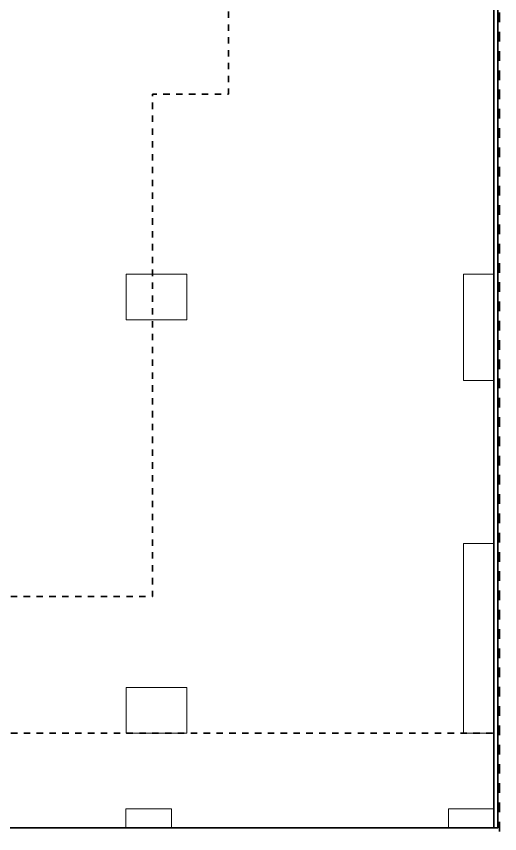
# Model space of a CAD drawing. Header units: millimetres. Extents: x 183280 to 521041, y -188189 to -122473.
# Drawn here: x 225764 to 232136, y -160191 to -149417 of the extents above; entities that cross this region are included whole.
import ezdxf

# ---------------------------------------------------------------- set-up
doc = ezdxf.new("R2010")
doc.units = ezdxf.units.MM
doc.header["$MEASUREMENT"] = 0
doc.linetypes.add('Dashed', pattern=[254, 127, -127])
doc.linetypes.add('Small Dashed', pattern=[169.333333, 84.666667, -84.666667])
for name, color, linetype, lineweight, true_color in [('A - Akset_Pen_No__8', 7, 'Continuous', 35, 0xa80f02), ('A - Bodrum -2 poliline_Pen_No__91', 171, 'Continuous', 13, 0xaaaaff), ('A - Kati 1 polyline_Pen_No__104', 7, 'Continuous', 13, 0x96e196), ('A - Kati 12 polyline_Pen_No__108', 7, 'Continuous', 13, 0xfd8379), ('A - Kati karakteristik polyline_Pen_No__103', 7, 'Continuous', 13, 0xffcc99), ('A - Themeli_Pen_No__25', 7, 'Continuous', 35, 0x40a5ff)]:
    doc.layers.add(name, color=color, linetype=linetype, lineweight=lineweight, true_color=true_color)
for name, color, linetype, lineweight in [('A - Kati karakteristik polyline_Pen_No__38', 30, 'Continuous', 35), ('A - Penthouse polyline_Pen_No__32', 15, 'Continuous', 35), ('A - Perdhesa polyline_Pen_No__6', 5, 'Continuous', 35), ('A - Shtyllat_Pen_No__20', 1, 'Continuous', 0)]:
    doc.layers.add(name, color=color, linetype=linetype, lineweight=lineweight)
doc.layers.add('A - Shtyllat', color=7, linetype='Continuous')

# ---------------------------------------------------------------- blocks, each defined once
blk = doc.blocks.new('Column_2', base_point=(231861, -157616))
at = {"layer": 'A - Shtyllat_Pen_No__20', "color": 1, "linetype": 'Continuous', "lineweight": 0, "flags": 128}
blk.add_lwpolyline([(232061, -156366), (231661, -156366), (231661, -158866), (232061, -158866)], close=True, dxfattribs=at)
blk = doc.blocks.new('Column_4', base_point=(231861, -153516))
at = {"layer": 'A - Shtyllat_Pen_No__20', "color": 1, "linetype": 'Continuous', "lineweight": 0, "flags": 128}
blk.add_lwpolyline([(232061, -152816), (231661, -152816), (231661, -154216), (232061, -154216)], close=True, dxfattribs=at)
blk = doc.blocks.new('Column_11', base_point=(227611, -158566))
at = {"layer": 'A - Shtyllat_Pen_No__20', "color": 1, "linetype": 'Continuous', "lineweight": 0, "flags": 128}
blk.add_lwpolyline([(228011, -158866), (228011, -158266), (227211, -158266), (227211, -158866)], close=True, dxfattribs=at)
blk = doc.blocks.new('Column_29', base_point=(227611, -153116))
at = {"layer": 'A - Shtyllat_Pen_No__20', "color": 1, "linetype": 'Continuous', "lineweight": 0, "flags": 128}
blk.add_lwpolyline([(227211, -152816), (227211, -153416), (228011, -153416), (228011, -152816)], close=True, dxfattribs=at)
blk = doc.blocks.new('Column_68', base_point=(227508, -159991))
at = {"layer": 'A - Shtyllat_Pen_No__20', "color": 1, "linetype": 'Continuous', "lineweight": 0, "flags": 128}
blk.add_lwpolyline([(227808, -159866), (227208, -159866), (227208, -160116), (227808, -160116)], close=True, dxfattribs=at)
blk = doc.blocks.new('Column_69', base_point=(231761, -159991))
at = {"layer": 'A - Shtyllat_Pen_No__20', "color": 1, "linetype": 'Continuous', "lineweight": 0, "flags": 128}
blk.add_lwpolyline([(232061, -159866), (231461, -159866), (231461, -160116), (232061, -160116)], close=True, dxfattribs=at)

msp = doc.modelspace()

# ---------------------------------------------------------------- linework, layer by layer
at = {"layer": 'A - Akset_Pen_No__8', "color": 14, "linetype": 'Dashed', "lineweight": 35, "true_color": 0xa80f02}
msp.add_lwpolyline([(183280, -142551), (183825, -143968), (189271, -158150), (192910, -169043), (199305, -188189), (210384, -184968), (220511, -182922), (223565, -182324), (221656, -166322), (225292, -166081), (226423, -165989), (232136, -160416), (232136, -140716), (222072, -133982), (220064, -133847), (204903, -133103), (205184, -134443), (189009, -133151)], close=True, dxfattribs=at)
at = {"layer": 'A - Bodrum -2 poliline_Pen_No__91', "color": 161, "linetype": 'Continuous', "lineweight": 13, "true_color": 0xaaaaff}
msp.add_lwpolyline([(194811, -160116), (194811, -158266), (191111, -158266), (191111, -153216), (190161, -153216), (190161, -140716), (232061, -140716), (232061, -160116)], close=True, dxfattribs=at)
at = {"layer": 'A - Kati 1 polyline_Pen_No__104', "color": 81, "linetype": 'Small Dashed', "lineweight": 13, "true_color": 0x96e196}
msp.add_lwpolyline([(191111, -157116), (200461, -157116), (200461, -160116), (232061, -160116), (232061, -142216), (190161, -142216), (190161, -153216), (191111, -153216)], close=True, dxfattribs=at)
at = {"layer": 'A - Kati 12 polyline_Pen_No__108', "color": 11, "linetype": 'Small Dashed', "lineweight": 13, "true_color": 0xfd8379}
msp.add_lwpolyline([(191511, -158316), (195311, -158316), (195311, -157116), (200461, -157116), (200461, -160116), (218411, -160116), (218411, -158866), (232061, -158866), (232061, -142216), (190161, -142216), (190161, -153216), (191111, -153216), (191111, -157116), (191511, -157116)], close=True, dxfattribs=at)
at = {"layer": 'A - Kati karakteristik polyline_Pen_No__103', "color": 31, "linetype": 'Small Dashed', "lineweight": 13, "true_color": 0xffcc99}
msp.add_lwpolyline([(232061, -158866), (232061, -160116), (218411, -160116)], dxfattribs=at)
at = {"layer": 'A - Kati karakteristik polyline_Pen_No__38', "color": 30, "linetype": 'Small Dashed', "lineweight": 35}
msp.add_lwpolyline([(191111, -157116), (191511, -157116), (191511, -158316), (195311, -158316), (195311, -157116), (200461, -157116), (200461, -160116), (218411, -160116), (218411, -158866), (232061, -158866), (232061, -142216), (190161, -142216), (190161, -153216), (191111, -153216)], close=True, dxfattribs=at)
at = {"layer": 'A - Penthouse polyline_Pen_No__32', "color": 15, "linetype": 'Small Dashed', "lineweight": 35, "flags": 128}
msp.add_lwpolyline([(218411, -160116), (218411, -157066), (227561, -157066), (227561, -150441), (228561, -150441), (228561, -143816), (193461, -143816), (193461, -150416), (195614, -150416), (195614, -156616), (200461, -156616), (200461, -160116)], close=True, dxfattribs=at)
at = {"layer": 'A - Perdhesa polyline_Pen_No__6', "color": 5, "linetype": 'Continuous', "lineweight": 35}
msp.add_lwpolyline([(191111, -157116), (200461, -157116), (200461, -160116), (232061, -160116), (232061, -142216), (190161, -142216), (190161, -153216), (191111, -153216)], close=True, dxfattribs=at)
at = {"layer": 'A - Themeli_Pen_No__25', "color": 161, "linetype": 'Continuous', "lineweight": 35, "true_color": 0x40a5ff}
msp.add_lwpolyline([(189661, -140616), (189661, -153466), (190811, -153466), (190811, -158366), (194711, -158366), (194711, -160116), (232111, -160116), (232111, -140711), (231969, -140616)], close=True, dxfattribs=at)

# ---------------------------------------------------------------- block references
at = {"layer": 'A - Shtyllat', "color": 1, "lineweight": 0}
for name, p in [('Column_29', (227611, -153116)), ('Column_4', (231861, -153516)), ('Column_2', (231861, -157616)), ('Column_11', (227611, -158566)), ('Column_68', (227508, -159991)), ('Column_69', (231761, -159991))]:
    msp.add_blockref(name, p, dxfattribs=at)

doc.saveas('drawing.dxf')
